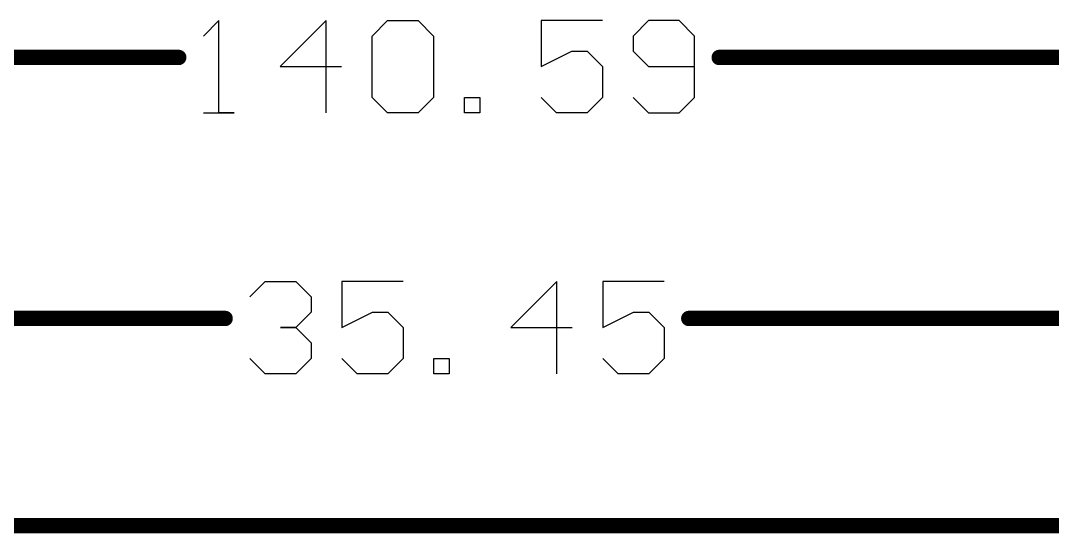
# Model space of a CAD drawing. Header units: millimetres. Extents: x 0 to 146, y 0 to 35.
# Drawn here: x 62.81 to 79.87, y 26.04 to 34.52 of the extents above; entities that cross this region are included whole.
import ezdxf

# ---------------------------------------------------------------- set-up
doc = ezdxf.new("R2010")
doc.units = ezdxf.units.MM
doc.layers.add('Mechanical1', color=6, linetype='Continuous')
doc.layers.add('TopOverlay', color=2, linetype='Continuous')

msp = doc.modelspace()

# ---------------------------------------------------------------- linework, layer by layer
at = {"layer": 'Mechanical1', "const_width": 0.254}
msp.add_lwpolyline([(2.032, 26.162), (138.562, 26.162)], dxfattribs=at)
at = {"layer": 'TopOverlay'}
for p, q in [((66.084, 34.518), (65.83, 34.264)), ((66.084, 32.995), (66.084, 34.518)), ((67.861, 34.518), (67.1, 33.757)), ((67.861, 32.995), (67.861, 34.518)), ((68.623, 34.264), (68.877, 34.518)), ((68.877, 34.518), (69.385, 34.518)), ((69.385, 34.518), (69.639, 34.264)), ((72.432, 34.518), (71.416, 34.518)), ((71.416, 34.518), (71.416, 33.757)), ((73.194, 34.518), (72.94, 34.264)), ((73.701, 34.518), (73.194, 34.518)), ((73.955, 34.264), (73.701, 34.518)), ((68.623, 33.249), (68.623, 34.264)), ((69.639, 34.264), (69.639, 33.249)), ((72.94, 34.264), (72.94, 34.011)), ((73.955, 33.249), (73.955, 34.264)), ((71.416, 33.757), (71.924, 34.011)), ((71.924, 34.011), (72.178, 34.011)), ((72.178, 34.011), (72.432, 33.757)), ((72.94, 34.011), (73.194, 33.757)), ((67.1, 33.757), (68.115, 33.757)), ((72.432, 33.757), (72.432, 33.249)), ((73.194, 33.757), (73.955, 33.757)), ((68.877, 32.995), (68.623, 33.249)), ((69.639, 33.249), (69.385, 32.995)), ((70.147, 32.995), (70.147, 33.249)), ((70.147, 33.249), (70.401, 33.249)), ((70.401, 33.249), (70.401, 32.995)), ((71.67, 32.995), (71.416, 33.249)), ((72.432, 33.249), (72.178, 32.995)), ((72.94, 33.249), (73.194, 32.995)), ((73.701, 32.995), (73.955, 33.249)), ((65.83, 32.995), (66.338, 32.995)), ((66.338, 32.995), (66.084, 32.995)), ((69.385, 32.995), (68.877, 32.995)), ((70.401, 32.995), (70.147, 32.995)), ((72.178, 32.995), (71.67, 32.995)), ((73.194, 32.995), (73.701, 32.995)), ((66.597, 29.946), (66.851, 30.2)), ((66.851, 30.2), (67.358, 30.2)), ((67.358, 30.2), (67.612, 29.946)), ((69.136, 30.2), (68.12, 30.2)), ((68.12, 30.2), (68.12, 29.439)), ((71.675, 30.2), (70.913, 29.439)), ((71.675, 28.677), (71.675, 30.2)), ((73.452, 30.2), (72.437, 30.2)), ((72.437, 30.2), (72.437, 29.439)), ((67.612, 29.946), (67.612, 29.693)), ((67.612, 29.693), (67.358, 29.439)), ((68.12, 29.439), (68.628, 29.693)), ((68.628, 29.693), (68.882, 29.693)), ((68.882, 29.693), (69.136, 29.439)), ((72.437, 29.439), (72.945, 29.693)), ((72.945, 29.693), (73.199, 29.693)), ((73.199, 29.693), (73.452, 29.439)), ((67.358, 29.439), (67.105, 29.439)), ((67.105, 29.439), (67.358, 29.439)), ((67.358, 29.439), (67.612, 29.185)), ((69.136, 29.439), (69.136, 28.931)), ((70.913, 29.439), (71.929, 29.439)), ((73.452, 29.439), (73.452, 28.931)), ((67.612, 29.185), (67.612, 28.931)), ((66.851, 28.677), (66.597, 28.931)), ((67.612, 28.931), (67.358, 28.677)), ((68.374, 28.677), (68.12, 28.931)), ((69.136, 28.931), (68.882, 28.677)), ((69.644, 28.677), (69.644, 28.931)), ((69.644, 28.931), (69.898, 28.931)), ((69.898, 28.931), (69.898, 28.677)), ((72.691, 28.677), (72.437, 28.931)), ((73.452, 28.931), (73.199, 28.677)), ((67.358, 28.677), (66.851, 28.677)), ((68.882, 28.677), (68.374, 28.677)), ((69.898, 28.677), (69.644, 28.677)), ((73.199, 28.677), (72.691, 28.677))]:
    msp.add_line(p, q, dxfattribs=at)
at = {"layer": 'TopOverlay', "const_width": 0.254}
for points in [[(0.004, 33.909), (65.424, 33.909)], [(74.362, 33.909), (140.594, 33.909)], [(52.707, 29.591), (66.19, 29.591)], [(73.859, 29.591), (88.155, 29.591)]]:
    msp.add_lwpolyline(points, dxfattribs=at)
at = {"layer": 'TopOverlay', "const_width": 0.127}
for points in [[(65.36, 33.909, 1), (65.487, 33.909, 1)], [(74.298, 33.909, 1), (74.425, 33.909, 1)], [(66.127, 29.591, 1), (66.254, 29.591, 1)], [(73.795, 29.591, 1), (73.922, 29.591, 1)]]:
    msp.add_lwpolyline(points, format="xyb", close=True, dxfattribs=at)

doc.saveas('drawing.dxf')
